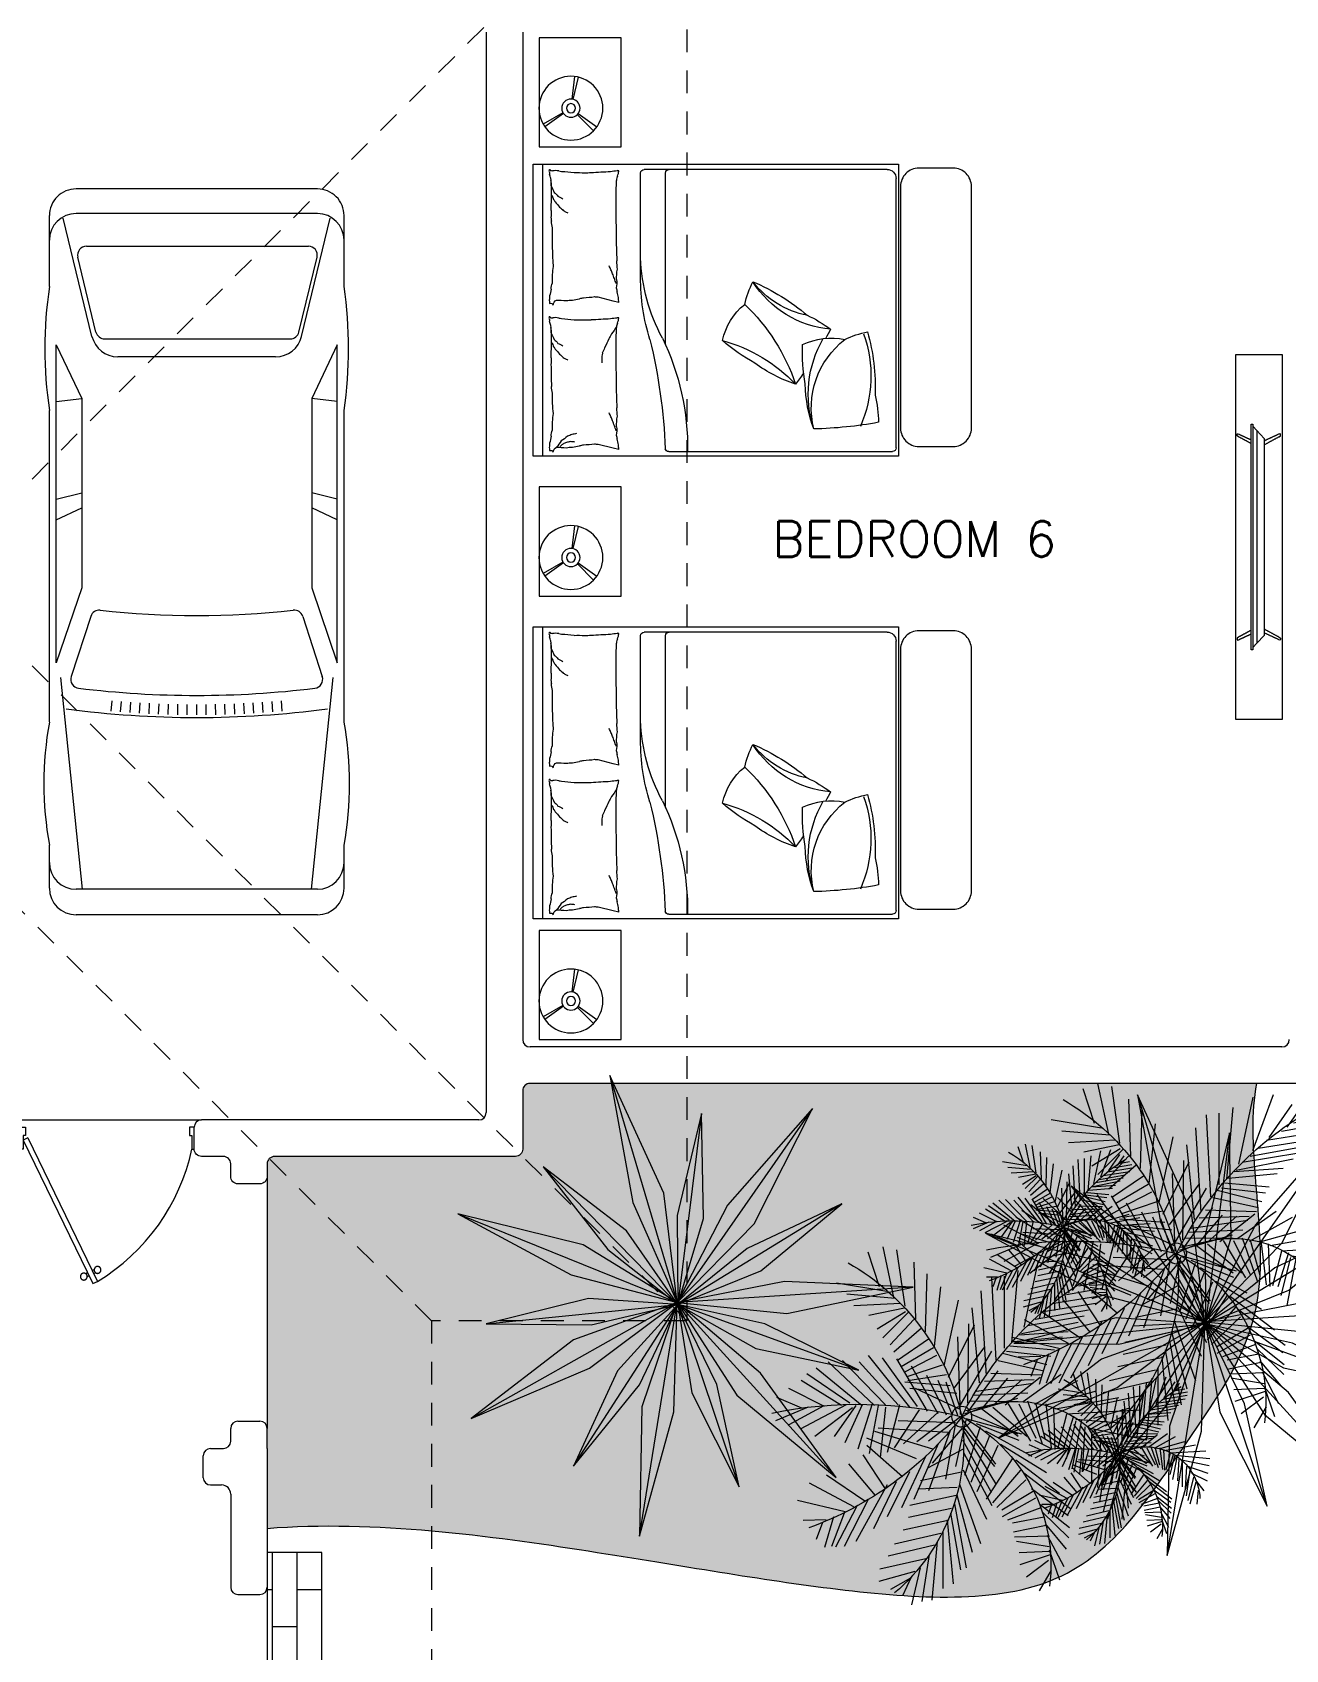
# Model space of a CAD drawing. Header units: metres. Extents: x 8 to 2416, y -346 to 476.
# Drawn here: x 33.26 to 40.13, y 43.85 to 52.71 of the extents above; entities that cross this region are included whole.
import ezdxf

# ---------------------------------------------------------------- set-up
doc = ezdxf.new("R2010")
doc.units = ezdxf.units.M
doc.linetypes.add('0', pattern=[0])
doc.linetypes.add('HIDDEN2', pattern=[0.1875, 0.125, -0.0625])
doc.layers.get('0').update_dxf_attribs({"color": 250, "linetype": '0', "lineweight": 20})
for name, color, linetype, lineweight in [('02_mobiliario', 250, 'Continuous', 5), ('A-DOOR', 35, 'Continuous', 5), ('A-WALL', 250, 'Continuous', 20), ('ARBOLES', 86, 'Continuous', 0), ('baños', 140, 'Continuous', 0), ('MOBILIARIOS', 252, 'Continuous', 0), ('piso', 253, 'Continuous', 0), ('textos', 7, 'Continuous', 0)]:
    doc.layers.add(name, color=color, linetype=linetype, lineweight=lineweight)
for name, color, linetype, lineweight, true_color in [('arboles oscuros', 7, 'Continuous', 0, 0x4d582c), ('grama', 7, 'Continuous', 0, 0x698c45), ('Techos 1', 7, 'HIDDEN2', 9, 0x42391a)]:
    doc.layers.add(name, color=color, linetype=linetype, lineweight=lineweight, true_color=true_color)
doc.layers.add('hatch piso', color=253, linetype='Continuous', lineweight=0, transparency=0.7)
doc.styles.get("Standard").update_dxf_attribs({"font": 'arial.ttf', "height": 0.1875})

# ---------------------------------------------------------------- blocks, each defined once
blk = doc.blocks.new('ARBUSTO 2')
at = {"layer": 'arboles oscuros', "color": 252, "true_color": 0x8da178}
for p in [(-0.0598, 1.3591), (1.0253, 0.8941), (-1.0998, 0.8006), (-1.3117, -0.3607), (-0.5358, -1.2504), (1.3383, -0.2441), (0.6435, -1.1985)]:
    blk.add_line(p, (0, 0), dxfattribs=at)
for points in [[(0, 0), (0.0771, 0.6284), (-0.0598, 1.3591), (-0.1086, 0.6198), (0, 0)], [(0, 0), (0.5393, 0.3316), (1.0253, 0.8941), (0.4168, 0.4714), (0, 0)], [(0, 0), (-0.4433, 0.452), (-1.0998, 0.8006), (-0.5523, 0.3015), (0, 0)], [(0, 0), (-0.6298, -0.0647), (-1.3117, -0.3607), (-0.58, -0.2438), (0, 0)], [(0, 0), (-0.3421, -0.5327), (-0.5358, -1.2504), (-0.171, -0.6055), (0, 0)], [(0, 0), (0.5955, -0.215), (1.3383, -0.2441), (0.6284, -0.032), (0, 0)], [(0, 0), (0.2032, -0.5996), (0.6435, -1.1985), (0.3668, -0.5112), (0, 0)]]:
    blk.add_lwpolyline(points, dxfattribs=at)
blk = doc.blocks.new('puerta 1.00')
at = {"layer": 'A-DOOR'}
for p, q in [((-0.15, -0.0125), (-0.9369, -0.3949)), ((-0.1376, -0.038), (-0.9245, -0.4204)), ((-0.1376, -0.038), (-0.15, -0.0125)), ((-0.9369, -0.3949), (-0.9245, -0.4204)), ((-0.8946, -0.3743), (-0.8996, -0.3641)), ((-0.8777, -0.3661), (-0.8826, -0.3559)), ((-0.8822, -0.3998), (-0.8772, -0.4101)), ((-0.8653, -0.3916), (-0.8603, -0.4018))]:
    blk.add_line(p, q, dxfattribs=at)
for points in [[(-0.08, 0), (-0.08, -0.025), (-0.125, -0.025), (-0.125, -0.0125), (-0.2, -0.0125), (-0.2, 0), (-0.08, 0)], [(-0.08, -0.95), (-0.08, -0.925), (-0.125, -0.925), (-0.125, -0.9375), (-0.2, -0.9375), (-0.2, -0.95), (-0.08, -0.95)]]:
    blk.add_lwpolyline(points, dxfattribs=at)
blk.add_arc((0.0366, 0.1602), 1.1229, 211.13358, 257.83427, dxfattribs=at)
for points in [[(-0.8982, -0.3642), (-0.9033, -0.3642), (-0.912, -0.3591), (-0.917, -0.3504), (-0.917, -0.3403), (-0.912, -0.3316), (-0.9033, -0.3265), (-0.8932, -0.3265), (-0.8844, -0.3316), (-0.8794, -0.3403), (-0.8794, -0.3504), (-0.8844, -0.3591), (-0.8932, -0.3642), (-0.8982, -0.3642)], [(-0.8617, -0.4394), (-0.8667, -0.4394), (-0.8754, -0.4344), (-0.8805, -0.4256), (-0.8805, -0.4156), (-0.8754, -0.4068), (-0.8667, -0.4018), (-0.8566, -0.4018), (-0.8479, -0.4068), (-0.8428, -0.4156), (-0.8428, -0.4257), (-0.8479, -0.4344), (-0.8566, -0.4394), (-0.8617, -0.4394)]]:
    blk.add_open_spline(points, degree=2, dxfattribs=at)
blk = doc.blocks.new('PL BASE 1N NASAS 09')
at = {"layer": 'A-WALL'}
for p, q in [((-114.6311, -35.4897), (-114.6311, -41.4097)), ((-114.4311, -35.4897), (-114.4311, -41.0097)), ((-112.399, -41.0497), (-114.3911, -41.0497)), ((-110.2711, -41.0497), (-112.399, -41.0497)), ((-107.7211, -41.2497), (-112.4011, -41.2497)), ((-114.6711, -41.4497), (-116.1911, -41.4497)), ((-116.0311, -43.2098), (-116.0311, -43.1398)), ((-115.9911, -43.0998), (-115.8711, -43.0998)), ((-115.8311, -43.2498), (-115.8311, -43.1398)), ((-116.1811, -43.4098), (-116.1811, -43.2898)), ((-116.1411, -43.2498), (-116.0711, -43.2498)), ((-115.8311, -43.2498), (-115.8311, -44.0098)), ((-116.1411, -43.4498), (-116.0811, -43.4498)), ((-116.0311, -43.4998), (-116.0311, -44.0098)), ((-115.9911, -44.0498), (-115.8711, -44.0498))]:
    blk.add_line(p, q, dxfattribs=at)
blk.add_lwpolyline([(-112.4011, -41.2497), (-114.3911, -41.2497, 0.414214), (-114.4311, -41.2897), (-114.4311, -41.6097, -0.414214), (-114.4711, -41.6497), (-115.7911, -41.6497, 0.414214), (-115.8311, -41.6897), (-115.8311, -41.7597, -0.414214), (-115.8711, -41.7997), (-115.9911, -41.7997, -0.414214), (-116.0311, -41.7597), (-116.0311, -41.6897, 0.414214), (-116.0711, -41.6497), (-116.1911, -41.6497, -0.414214), (-116.2311, -41.6097), (-116.2311, -41.4897)], format="xyb", dxfattribs=at)
for centre, radius, start, end in [((-114.3911, -41.0097), 0.04, 180, 270), ((-110.2711, -41.0097), 0.04, 270, 0), ((-116.1911, -41.4897), 0.04, 90, 180), ((-114.6711, -41.4097), 0.04, 270, 0), ((-115.9911, -43.1398), 0.04, 90, 180), ((-115.8711, -43.1398), 0.04, 0, 90), ((-116.0711, -43.2098), 0.04, 270, 0), ((-116.1411, -43.2898), 0.04, 90, 180), ((-116.1411, -43.4098), 0.04, 180, 270), ((-116.0811, -43.4998), 0.05, 0, 90), ((-115.9911, -44.0098), 0.04, 180, 270), ((-115.8711, -44.0098), 0.04, 270, 0)]:
    blk.add_arc(centre, radius, start, end, dxfattribs=at)
at = {"layer": 'piso'}
for p, q in [((-117.2211, -41.4497), (-116.1911, -41.4497)), ((-115.8311, -41.7297), (-115.8311, -43.1398)), ((-115.5311, -43.8192), (-115.8311, -43.8192)), ((-115.5311, -46.5205), (-115.5311, -43.8192)), ((-115.8311, -44.0098), (-115.8311, -46.3198))]:
    blk.add_line(p, q, dxfattribs=at)
at = {"layer": 'Techos 1'}
for p, q in [((-113.5311, -34.3497), (-117.6311, -38.4497)), ((-113.5311, -34.3497), (-113.5311, -42.5497)), ((-113.5311, -42.5497), (-117.6311, -38.4497)), ((-114.9311, -42.5497), (-118.0811, -39.3997)), ((-113.5311, -42.5497), (-114.9311, -42.5497)), ((-114.9311, -42.5497), (-114.9311, -47.9497))]:
    blk.add_line(p, q, dxfattribs=at)
at = {"layer": 'A-DOOR', "rotation": 90.00000000000001}
blk.add_blockref('puerta 1.00', (-117.1811, -41.4097), dxfattribs=at)
at = {"layer": 'textos', "insert": (-113.1972, -38.3638), "char_height": 0.195, "width": 3.404877, "attachment_point": 7}
blk.add_mtext('{\\Fromans|c0; BEDROOM 6}', dxfattribs=at)
blk = doc.blocks.new('carro1')
at = {"layer": 'MOBILIARIOS'}
for p, q in [((-0.3195, 1.577), (-0.7087, 1.577)), ((-0.3195, 1.577), (-0.7087, 1.577)), ((0, 1.5395), (0.2941, 1.4)), ((1.7417, 1.5395), (0, 1.5395)), ((1.7417, 1.5395), (0, 1.5395)), ((0, 1.5395), (0.2941, 1.4)), ((0.3093, 1.5395), (0.2941, 1.4)), ((0.3093, 1.5395), (0.2941, 1.4)), ((2.066, 1.577), (0.3591, 1.577)), ((2.066, 1.577), (0.3591, 1.577)), ((0.845, 1.5395), (0.8104, 1.4)), ((0.845, 1.5395), (0.8104, 1.4)), ((0.9588, 1.5395), (0.8933, 1.4)), ((0.9588, 1.5395), (0.8933, 1.4)), ((1.3304, 1.4), (1.7417, 1.5395)), ((1.3304, 1.4), (1.7417, 1.5395)), ((1.8223, 1.5157), (2.9825, 1.3968)), ((1.8223, 1.5157), (2.9825, 1.3968)), ((2.9764, 1.577), (2.7405, 1.577)), ((2.9764, 1.577), (2.7405, 1.577)), ((-0.855, 1.4307), (-0.855, 0.1088)), ((-0.855, 1.4307), (-0.855, 0.1088)), ((-0.72, 1.4307), (-0.72, 0.1088)), ((-0.72, 1.4307), (-0.72, 0.1088)), ((-0.047, 1.3442), (-0.6952, 1.5015)), ((-0.047, 1.3442), (-0.6952, 1.5015)), ((-0.0704, 1.3295), (-0.4803, 1.4289)), ((-0.0704, 1.3295), (-0.4803, 1.4289)), ((1.4872, 1.3505), (1.8172, 1.4575)), ((1.4872, 1.3505), (1.8172, 1.4575)), ((2.9825, 1.4307), (2.9825, 0.1088)), ((2.9825, 1.4307), (2.9825, 0.1088)), ((3.1227, 1.4307), (3.1227, 0.1088)), ((3.1227, 1.4307), (3.1227, 0.1088)), ((-0.5405, 0.1655), (-0.5405, 1.3816)), ((-0.5405, 0.1655), (-0.5405, 1.3816)), ((0.2941, 1.4), (1.3304, 1.4)), ((0.2941, 1.4), (1.3304, 1.4)), ((-0.0332, 0.2651), (-0.0332, 1.282)), ((-0.0332, 0.2651), (-0.0332, 1.282)), ((0.0647, 1.2021), (0.0647, 0.3374)), ((0.0647, 1.2021), (0.0647, 0.3374)), ((2.0065, 1.2385), (1.9496, 1.2336)), ((2.0065, 1.2385), (1.9496, 1.2336)), ((2.0108, 1.1866), (1.9538, 1.1821)), ((2.0108, 1.1866), (1.9538, 1.1821)), ((2.0147, 1.1345), (1.9575, 1.1306)), ((2.0147, 1.1345), (1.9575, 1.1306)), ((2.018, 1.0826), (1.9608, 1.0792)), ((2.018, 1.0826), (1.9608, 1.0792)), ((2.0206, 1.0305), (1.9636, 1.0277)), ((2.0206, 1.0305), (1.9636, 1.0277)), ((2.023, 0.9784), (1.9659, 0.9762)), ((2.023, 0.9784), (1.9659, 0.9762)), ((2.0248, 0.9262), (1.9677, 0.9245)), ((2.0248, 0.9262), (1.9677, 0.9245)), ((2.026, 0.8741), (1.9688, 0.8729)), ((2.026, 0.8741), (1.9688, 0.8729)), ((2.0267, 0.8218), (1.9696, 0.8214)), ((2.0267, 0.8218), (1.9696, 0.8214)), ((2.0267, 0.7176), (1.9696, 0.7181)), ((2.0267, 0.7176), (1.9696, 0.7181)), ((2.027, 0.7697), (1.9699, 0.7697)), ((2.027, 0.7697), (1.9699, 0.7697)), ((2.026, 0.6654), (1.9688, 0.6666)), ((2.026, 0.6654), (1.9688, 0.6666)), ((2.023, 0.5611), (1.9659, 0.5633)), ((2.023, 0.5611), (1.9659, 0.5633)), ((2.0248, 0.6133), (1.9677, 0.615)), ((2.0248, 0.6133), (1.9677, 0.615)), ((2.018, 0.4569), (1.9608, 0.4603)), ((2.018, 0.4569), (1.9608, 0.4603)), ((2.0206, 0.509), (1.9636, 0.5118)), ((2.0206, 0.509), (1.9636, 0.5118)), ((2.0108, 0.3529), (1.9538, 0.3573)), ((2.0108, 0.3529), (1.9538, 0.3573)), ((2.0147, 0.405), (1.9575, 0.4088)), ((2.0147, 0.405), (1.9575, 0.4088)), ((2.0065, 0.3009), (1.9496, 0.3058)), ((2.0065, 0.3009), (1.9496, 0.3058)), ((-0.047, 0.1953), (-0.6952, 0.038)), ((-0.047, 0.1953), (-0.6952, 0.038)), ((-0.0704, 0.2176), (-0.4803, 0.1182)), ((-0.0704, 0.2176), (-0.4803, 0.1182)), ((1.4872, 0.189), (1.8172, 0.082)), ((1.4872, 0.189), (1.8172, 0.082)), ((0, 0), (0.2941, 0.1395)), ((0, 0), (0.2941, 0.1395)), ((0.3093, 0), (0.2941, 0.1395)), ((0.2941, 0.1395), (1.3304, 0.1395)), ((0.3093, 0), (0.2941, 0.1395)), ((0.2941, 0.1395), (1.3304, 0.1395)), ((0.845, 0), (0.8104, 0.1395)), ((0.845, 0), (0.8104, 0.1395)), ((0.9588, 0), (0.8933, 0.1395)), ((0.9588, 0), (0.8933, 0.1395)), ((1.3304, 0.1395), (1.7417, 0)), ((1.3304, 0.1395), (1.7417, 0)), ((1.8223, 0.0238), (2.9825, 0.1427)), ((1.8223, 0.0238), (2.9825, 0.1427)), ((1.7417, 0), (0, 0)), ((1.7417, 0), (0, 0)), ((-0.3195, -0.0375), (-0.7087, -0.0375)), ((-0.3195, -0.0375), (-0.7087, -0.0375)), ((2.066, -0.0375), (0.3591, -0.0375)), ((2.066, -0.0375), (0.3591, -0.0375)), ((2.9764, -0.0375), (2.7405, -0.0375)), ((2.9764, -0.0375), (2.7405, -0.0375))]:
    blk.add_line(p, q, dxfattribs=at)
for centre, radius, start, end in [((0.0198, -0.727), 2.3288, 81.62164, 98.37836), ((0.0198, -0.727), 2.3288, 81.62164, 98.37836), ((2.4033, -0.2902), 1.8974, 79.76163, 100.23837), ((2.4033, -0.2902), 1.8974, 79.76163, 100.23837), ((-0.7089, 1.4309), 0.1461, 89.91745, 180.08243), ((-0.7089, 1.4309), 0.1461, 89.91745, 180.08243), ((-0.5737, 1.4306), 0.1463, 90.01715, 179.98288), ((-0.5737, 1.4306), 0.1463, 90.01715, 179.98288), ((2.8362, 1.4306), 0.1463, 0.0171, 89.98291), ((2.8362, 1.4306), 0.1463, 0.0171, 89.98291), ((2.9764, 1.4306), 0.1463, 0.0171, 89.98291), ((2.9764, 1.4306), 0.1463, 0.0171, 89.98291), ((-0.4918, 1.3815), 0.0488, 76.36609, 179.91083), ((-0.4918, 1.3815), 0.0488, 76.36609, 179.91083), ((1.8324, 1.4112), 0.0487, 6.83565, 108.16986), ((1.8324, 1.4112), 0.0487, 6.83565, 108.16986), ((-3.3503, 0.7697), 5.3917, 352.36711, 7.63289), ((-3.3503, 0.7697), 5.3917, 352.36711, 7.63289), ((-0.082, 1.2821), 0.0488, 359.91098, 76.26071), ((-0.082, 1.2821), 0.0488, 359.91098, 76.26071), ((-0.0817, 1.202), 0.1464, 0.04437, 76.31775), ((-0.0817, 1.202), 0.1464, 0.04437, 76.31775), ((1.5025, 1.3039), 0.049, 108.10553, 185.97443), ((1.5025, 1.3039), 0.049, 108.10553, 185.97443), ((-3.4107, 0.7697), 5.3309, 353.02615, 6.97385), ((-3.4107, 0.7697), 5.3309, 353.02615, 6.97385), ((-3.3795, 0.7697), 4.8621, 353.75282, 6.24718), ((-3.3795, 0.7697), 4.8621, 353.75282, 6.24718), ((-0.0817, 0.3375), 0.1464, 283.68224, 359.95563), ((-0.0817, 0.3375), 0.1464, 283.68224, 359.95563), ((-0.082, 0.265), 0.0488, 283.73933, 0.08914), ((-0.082, 0.265), 0.0488, 283.73933, 0.08914), ((1.5025, 0.2356), 0.049, 174.02557, 251.89446), ((1.5025, 0.2356), 0.049, 174.02557, 251.89446), ((-0.7089, 0.1086), 0.1461, 179.91757, 270.08254), ((-0.7089, 0.1086), 0.1461, 179.91757, 270.08254), ((-0.5737, 0.1088), 0.1463, 180.01713, 269.98285), ((-0.5737, 0.1088), 0.1463, 180.01713, 269.98285), ((-0.4918, 0.1656), 0.0488, 180.08906, 283.63393), ((-0.4918, 0.1656), 0.0488, 180.08906, 283.63393), ((1.8324, 0.1283), 0.0487, 251.83015, 353.16435), ((1.8324, 0.1283), 0.0487, 251.83015, 353.16435), ((2.8362, 0.1088), 0.1463, 270.0171, 359.9829), ((2.8362, 0.1088), 0.1463, 270.0171, 359.9829), ((2.9764, 0.1088), 0.1463, 270.0171, 359.9829), ((2.9764, 0.1088), 0.1463, 270.0171, 359.9829), ((0.0198, 2.2664), 2.3288, 261.62164, 278.37837), ((0.0198, 2.2664), 2.3288, 261.62164, 278.37837), ((2.4033, 1.8296), 1.8974, 259.76163, 280.23837), ((2.4033, 1.8296), 1.8974, 259.76163, 280.23837)]:
    blk.add_arc(centre, radius, start, end, dxfattribs=at)
blk = doc.blocks.new('A$C58f5b6b7')
at = {"layer": 'MOBILIARIOS'}
for points in [[(0, 0.2526), (2, 0.2526), (2, 0), (0, 0)], [(0.382, 0.1596), (0.382, 0.1691), (1.618, 0.1691), (1.618, 0.1596)]]:
    blk.add_lwpolyline(points, close=True, dxfattribs=at)
for points in [[(1.6059, 0.1595), (1.5823, 0.1372), (1, 0.1372), (0.4177, 0.1372), (0.3941, 0.1595)], [(1.5823, 0.1372), (1.54, 0.0973), (0.46, 0.0973), (0.4177, 0.1372)]]:
    blk.add_lwpolyline(points, dxfattribs=at)
for points, degree in [([(0.4512, 0.2382, -0.0047), (0.4469, 0.2461, -0.0047), (0.4415, 0.2461, -0.0047), (0.4325, 0.2461, -0.0047), (0.4368, 0.237, -0.0047)], 3), ([(0.4368, 0.237, -0.0047), (0.4526, 0.2031, -0.0047), (0.4683, 0.1691, -0.0047)], 2), ([(0.4885, 0.1691, -0.0047), (0.4698, 0.2037, -0.0047), (0.4512, 0.2382, -0.0047)], 2), ([(1.5115, 0.1691, -0.0047), (1.5302, 0.2037, -0.0047), (1.5488, 0.2382, -0.0047)], 2), ([(1.5632, 0.237, -0.0047), (1.5474, 0.2031, -0.0047), (1.5317, 0.1691, -0.0047)], 2), ([(1.5488, 0.2382, -0.0047), (1.5531, 0.2461, -0.0047), (1.5585, 0.2461, -0.0047), (1.5675, 0.2461, -0.0047), (1.5632, 0.237, -0.0047)], 3), ([(0.4368, 0.0172, -0.0047), (0.4554, 0.0572, -0.0047), (0.474, 0.0973, -0.0047)], 2), ([(0.4951, 0.0973, -0.0047), (0.4731, 0.0566, -0.0047), (0.4512, 0.016, -0.0047)], 2), ([(1.5049, 0.0973), (1.5269, 0.0566), (1.5488, 0.016)], 2), ([(1.5632, 0.0172), (1.5446, 0.0572), (1.526, 0.0973)], 2)]:
    blk.add_open_spline(points, degree=degree, dxfattribs=at)
for points in [[(0.4512, 0.016, -0.0047), (0.4469, 0.0081, -0.0047), (0.4415, 0.0081, -0.0047), (0.4325, 0.0081, -0.0047), (0.4368, 0.0172, -0.0047)], [(1.5488, 0.016), (1.5531, 0.0081), (1.5585, 0.0081), (1.5675, 0.0081), (1.5632, 0.0172)]]:
    blk.add_open_spline(points, degree=3, knots=[-0.08544201, -0.08544201, -0.08544201, -0.08544201, -0.04272101, 0, 0, 0, 0], dxfattribs=at)
blk = doc.blocks.new('A$Ca0281d7f')
at = {"layer": 'MOBILIARIOS'}
for p, q in [((0.4006, 1.6), (0.4006, 0)), ((2.4006, 1.6), (0.4006, 1.6)), ((2.3482, 0), (2.3482, 1.6)), ((2.4006, 0), (2.4006, 1.6)), ((0.4127, 0.0458), (0.4127, 1.5216)), ((0.4627, 1.5716), (1.7925, 1.5716)), ((1.676, 0.6111), (1.676, 1.5516)), ((1.8125, 0.9805), (1.8125, 1.5516)), ((1.9322, 0.8427), (1.9622, 0.8502)), ((1.9622, 0.8502), (2.0448, 0.8708)), ((0.4006, 0), (2.4006, 0)), ((1.6581, 0.0258), (0.4327, 0.0258)), ((1.9322, 0.0366), (1.9622, 0.0442)), ((1.9622, 0.0442), (2.0448, 0.0648))]:
    blk.add_line(p, q, dxfattribs=at)
blk.add_lwpolyline([(0.1, 1.5789), (0.2884, 1.5789, -0.414214), (0.3884, 1.4789), (0.3884, 0.1537, -0.414214), (0.2884, 0.0537), (0.1, 0.0537, -0.414214), (0, 0.1537), (0, 1.4789, -0.414214)], format="xyb", close=True, dxfattribs=at)
for centre, radius, start, end in [((0.4627, 1.5216), 0.05, 90, 180), ((1.656, 1.5516), 0.02, 0, 90), ((1.7925, 1.5516), 0.02, 0, 90), ((1.9309, 1.5641), 0.00132, 286.69777, 7.12039), ((1.8473, 1.5384), 0.0875, 7.12039, 16.22115), ((1.9356, 1.5833), 0.0193, 260.00164, 286.69777), ((1.8659, 1.514), 0.0767, 16.22115, 27.28412), ((1.9837, 1.5456), 0.0453, 192.86904, 207.28412), ((1.9215, 1.2442), 0.3212, 80.00164, 86.49514), ((2.0891, 1.5339), 0.1459, 183.57397, 192.86904), ((1.2506, -12.0557), 13.6356, 86.49514, 86.94504), ((2.0452, 0.1897), 1.3652, 86.94504, 88.36691), ((2.1579, 0.8754), 0.6787, 88.36691, 93.36875), ((2.2993, 0.649), 0.9131, 93.36875, 97.6809), ((2.2872, 1.3666), 0.1983, 97.6809, 102.10946), ((2.2259, 1.8067), 0.246, 278.13348, 282.10946), ((2.2895, 1.5966), 0.0328, 248.57902, 278.13348), ((2.3, 1.5497), 0.0156, 68.57902, 111.9904), ((1.4835, 1.5502), 0.8208, 354.74081, 358.09211), ((2.4011, 1.4844), 0.0992, 164.06476, 184.21588), ((2.2574, 1.5504), 0.0539, 329.34875, 354.74081), ((2.3098, 1.5651), 0.00428, 111.9904, 191.89306), ((2.309, 1.5713), 0.00232, 250.43603, 11.89306), ((2.3399, 1.5476), 0.0289, 149.34875, 184.30254), ((2.3145, 1.573), 0.00342, 201.7883, 250.43603), ((2.3384, 1.5717), 0.0251, 184.30254, 201.7883), ((3.1109, 1.5072), 1.164, 180.28654, 183.57397), ((7.6668, 1.3378), 5.7185, 179.02962, 180.28654), ((2.2967, 1.3302), 0.0992, 108.43965, 126.17665), ((2.3455, 1.3659), 0.0992, 126.17665, 143.91364), ((2.3823, 1.4187), 0.0992, 143.91364, 164.06476), ((2.508, 1.3226), 0.234, 152.76041, 159.13972), ((0.8066, 1.46), 1.4943, 358.09211, 0.57574), ((2.3068, 1.157), 0.2002, 113.00277, 118.31676), ((2.2596, 1.303), 0.0493, 118.31676, 129.03494), ((2.3987, 1.1905), 0.2252, 129.03494, 136.18849), ((2.5639, 1.1222), 0.3916, 136.18849, 141.61143), ((2.3495, 1.3582), 0.0768, 141.61143, 152.76041), ((1.4299, 1.3372), 0.8732, 0.57574, 4.80185), ((2.5925, 1.3331), 0.2897, 177.46141, 184.80185), ((15.9276, 0.997), 13.9828, 178.72047, 179.52429), ((-1.4773, 1.2511), 3.7735, 356.79189, 0.00082), ((1.7752, 1.3448), 0.5293, 349.81012, 353.9133), ((2.4538, 1.2819), 0.1524, 169.81012, 177.46141), ((0.8277, 1.1189), 0.9853, 331.43285, 358.12613), ((0.5395, 1.1379), 1.4048, 355.38242, 357.25094), ((3.1579, 1.0151), 1.2165, 175.38242, 177.39037), ((0.7419, 0.9666), 1.0706, 342.19663, 0.74184), ((1.7143, 0.9787), 0.2301, 357.25094, 11.55856), ((1.2694, 1.2461), 0.7387, 338.34226, 340.57202), ((1.2885, 1.2948), 0.7387, 336.51559, 338.34226), ((1.3073, 1.338), 0.7387, 334.68893, 336.51559), ((1.6135, 0.9502), 0.6827, 0, 7.54685), ((0.719, 1.2586), 0.5655, 275.33912, 327.68949), ((1.6535, -0.1157), 1.1652, 113.06416, 130.32086), ((0.809, 1.2521), 0.4879, 280.69865, 322.68638), ((0.7089, 0.7072), 0.548, 13.20343, 27.03623), ((1.7149, 0.9376), 0.2297, 342.61359, 350.5159), ((2.0604, 0.8863), 0.1197, 162.61359, 173.56595), ((2.0891, 0.9513), 0.1459, 173.56595, 191.55856), ((1.2503, 1.1919), 0.7387, 340.57202, 342.80178), ((2.063, 0.8845), 0.2422, 7.54685, 15.74398), ((2.6046, 0.961), 0.3048, 188.43719, 195.74398), ((1.9875, 0.0508), 1.0798, 133.63057, 161.4288), ((1.0148, 0.5567), 0.3575, 12.47819, 50.46254), ((1.664, 0.8882), 0.2708, 350.5159, 355.91706), ((1.9313, 0.8427), 0.000917, 355.91706, 104.04494), ((2.048, 0.9385), 0.0677, 267.33512, 284.04519), ((2.1561, 1.5251), 0.6588, 261.99495, 267.33512), ((2.1925, 1.177), 0.3171, 257.80162, 261.99495), ((2, -0.0065), 0.882, 77.80162, 80.31563), ((2.1863, 0.6517), 0.204, 80.31563, 90), ((2.2741, 0.3638), 0.4918, 90, 96.23236), ((2.2585, 0.8252), 0.0342, 4.40021, 63.41948), ((2.3054, 0.8253), 0.0131, 63.41948, 168.72762), ((2.4724, 0.8783), 0.1611, 180, 188.43719), ((2.4017, 0.837), 0.0904, 168.72762, 180), ((1.2128, 0.1088), 0.734, 115.25901, 126.93514), ((1.9309, 0.7581), 0.00132, 286.69777, 7.12039), ((1.8473, 0.7324), 0.0875, 7.12039, 16.22115), ((1.9356, 0.7773), 0.0193, 260.00164, 286.69777), ((1.8659, 0.708), 0.0767, 16.22115, 27.28412), ((1.9837, 0.7395), 0.0453, 192.86904, 207.28412), ((1.9215, 0.4382), 0.3212, 80.00164, 86.49514), ((2.0891, 0.7279), 0.1459, 183.57397, 192.86904), ((2.5624, 1.097), 0.7286, 212.13498, 215.82629), ((1.2506, -12.8617), 13.6356, 86.49514, 86.94504), ((2.0452, -0.6163), 1.3652, 86.94504, 88.36691), ((2.1579, 0.0694), 0.6787, 88.36691, 93.36875), ((2.2993, -0.157), 0.9131, 93.36875, 97.6809), ((2.2872, 0.5605), 0.1983, 97.6809, 102.10946), ((2.2259, 1.0007), 0.246, 278.13348, 282.10946), ((2.2895, 0.7906), 0.0328, 248.57902, 278.13348), ((2.3, 0.7437), 0.0156, 68.57902, 111.9904), ((1.4835, 0.7442), 0.8208, 354.74081, 358.09211), ((2.2574, 0.7444), 0.0539, 329.34875, 354.74081), ((2.3098, 0.7591), 0.00428, 111.9904, 191.89306), ((2.309, 0.7653), 0.00232, 250.43603, 11.89306), ((2.3399, 0.7416), 0.0289, 149.34875, 184.30254), ((2.3145, 0.767), 0.00342, 201.7883, 250.43603), ((2.3384, 0.7657), 0.0251, 184.30254, 201.7883), ((1.6923, 0.3726), 1.1652, 164.62778, 181.88448), ((1.2394, 0.439), 0.6885, 160.29361, 203.6414), ((0.4605, 0.1443), 0.548, 64.76704, 78.59984), ((0.7686, 0.2903), 0.3575, 64.0418, 102.02615), ((0.4001, 0.2637), 0.4774, 346.18494, 52.00166), ((2.7135, 1.7247), 2.1977, 207.92482, 209.3793), ((0.2857, 0.3397), 0.6085, 341.81005, 30.13512), ((1.5939, -0.2048), 0.8697, 105.33601, 136.41927), ((0.715, 1.3789), 0.9879, 298.49711, 311.05657), ((2.9452, 0.0436), 1.3903, 154.24266, 180.7342), ((4.7703, -0.0876), 3.0955, 166.42012, 177.62385), ((3.1109, 0.7012), 1.164, 180.28654, 183.57397), ((7.6668, 0.5318), 5.7185, 179.02962, 180.28654), ((2.2514, 0.81), 0.3126, 206.49848, 212.13498), ((3.2918, 1.2337), 1.4323, 204.32653, 206.49848), ((2.3455, 0.5598), 0.0992, 126.17665, 143.91364), ((2.3823, 0.6127), 0.0992, 143.91364, 164.06476), ((2.508, 0.5165), 0.234, 152.76041, 159.13972), ((0.8066, 0.654), 1.4943, 358.09211, 0.57574), ((2.4011, 0.6784), 0.0992, 164.06476, 184.21588), ((-0.0618, 0.5666), 0.9879, 350.06073, 2.62018), ((2.484, 0.7735), 0.5066, 200.67428, 204.32653), ((2.0801, 0.5689), 0.058, 184.08277, 200.67428), ((2.2974, 0.5316), 0.2721, 176.4448, 184.08277), ((2.3068, 0.351), 0.2002, 113.00277, 118.31676), ((2.2596, 0.497), 0.0493, 118.31676, 129.03494), ((2.3987, 0.3845), 0.2252, 129.03494, 136.18849), ((2.2967, 0.5242), 0.0992, 108.43965, 126.17665), ((2.5639, 0.3162), 0.3916, 136.18849, 141.61143), ((2.3495, 0.5522), 0.0768, 141.61143, 152.76041), ((1.4299, 0.5311), 0.8732, 0.57574, 4.80185), ((2.5925, 0.5271), 0.2897, 177.46141, 184.80185), ((2.7135, 1.7247), 2.1977, 215.29657, 217.24182), ((0.716, 1.1421), 0.7874, 288.35266, 306.68512), ((15.9276, 0.191), 13.9828, 178.72047, 179.52429), ((7.6231, 0.343), 5.3217, 178.27859, 179.57305), ((0.1243, 0.4201), 0.7874, 339.91627, 358.24873), ((1.7752, 0.4387), 0.5293, 349.81012, 353.9133), ((1.2424, 0.1669), 0.734, 166.82263, 178.49876), ((3.1579, 0.2091), 1.2165, 175.38242, 177.39037), ((1.2472, 0.3451), 1.049, 353.9133, 0), ((0.9096, 2.3469), 2.1977, 259.48843, 268.80544), ((0.5395, 0.3319), 1.4048, 355.38242, 357.25094), ((1.7143, 0.1727), 0.2301, 357.25094, 11.55856), ((1.2694, 0.4401), 0.7387, 338.34226, 340.57202), ((1.2885, 0.4887), 0.7387, 336.51559, 338.34226), ((1.3073, 0.5319), 0.7387, 334.68893, 336.51559), ((1.6135, 0.1442), 0.6827, 0, 7.54685), ((1.7149, 0.1316), 0.2297, 342.61359, 350.5159), ((2.0604, 0.0803), 0.1197, 162.61359, 173.56595), ((2.0891, 0.1453), 0.1459, 173.56595, 191.55856), ((1.2503, 0.3859), 0.7387, 340.57202, 342.80178), ((2.2028, 0.2591), 0.1399, 253.48502, 264.36887), ((2.2535, 0.2441), 0.1399, 242.60117, 253.48502), ((2.3128, 0.2087), 0.1399, 224.90238, 242.60117), ((2.063, 0.0785), 0.2422, 7.54685, 15.74398), ((2.6046, 0.155), 0.3048, 188.43719, 195.74398), ((0.4327, 0.0458), 0.02, 180, 270), ((1.6581, 0.0458), 0.02, 270, 345.37378), ((1.664, 0.0822), 0.2708, 350.5159, 355.91706), ((1.9313, 0.0367), 0.000917, 355.91706, 104.04494), ((2.048, 0.1325), 0.0677, 267.33512, 284.04519), ((2.1561, 0.7191), 0.6588, 261.99495, 267.33512), ((2.1925, 0.371), 0.3171, 257.80162, 261.99495), ((2, -0.8125), 0.882, 77.80162, 80.31563), ((2.1724, 0.1695), 0.0915, 270, 284.68511), ((2.1863, -0.1543), 0.204, 80.31563, 90), ((2.2137, 0.1341), 0.0562, 251.2201, 270), ((2.2901, 0.2688), 0.2056, 248.18508, 251.2201), ((2.2741, -0.4422), 0.4918, 90, 96.23236), ((2.2886, 0.2107), 0.1511, 244.64488, 248.18508), ((2.2673, 0.1099), 0.0526, 228.55709, 244.64488), ((2.3172, 0.1155), 0.0899, 216.26407, 228.55709), ((2.3729, 0.1484), 0.1399, 207.20359, 224.90238), ((2.2585, 0.0192), 0.0342, 4.40021, 63.41948), ((2.3054, 0.0193), 0.0131, 63.41948, 168.72762), ((2.4724, 0.0723), 0.1611, 180, 188.43719), ((2.4017, 0.031), 0.0904, 168.72762, 180)]:
    blk.add_arc(centre, radius, start, end, dxfattribs=at)
blk = doc.blocks.new('A$C8346a57b')
at = {"layer": 'MOBILIARIOS'}
for p, q in [((0.2641, 0.2604), (0.2338, 0.3817)), ((0.2701, 0.2615), (0.2545, 0.3855)), ((0.2356, 0.1828), (0.1339, 0.1102)), ((0.3169, 0.1828), (0.4187, 0.1102)), ((0.3197, 0.1871), (0.4282, 0.1251)), ((0.2409, 0.1765), (0.1525, 0.0881))]:
    blk.add_line(p, q, dxfattribs=at)
blk.add_lwpolyline([(0, 0.5983), (0.45, 0.5983), (0.45, 0), (0, 0)], close=True, dxfattribs=at)
for radius in [0.175, 0.05, 0.025]:
    blk.add_circle((0.2763, 0.2119), radius, dxfattribs=at)
blk = doc.blocks.new('PL MUEBLES 1N NASAS 09')
at = {"layer": 'hatch piso'}
h = blk.add_hatch(dxfattribs=at)
h.set_pattern_fill('AR-BRSTD', color=256, scale=0.002, angle=-90)
h.set_pattern_definition([(270, (-8.74588, 232.01007), (0.1354836, -2e-17), []), (0, (-8.74588, 232.01007), (0.1354836, 0.2032), [0.1354836, -0.1354836])])
edge = h.paths.add_edge_path()
edge.add_line((62.3305, 47.1481), (63.2305, 47.1481))
edge.add_line((63.2305, 47.1481), (63.2305, 48.4481))
edge.add_line((63.2305, 48.4481), (56.5331, 48.4481))
edge.add_line((56.5331, 48.4481), (56.5331, 48.2731))
edge.add_line((56.5331, 48.2731), (56.3831, 48.2731))
edge.add_line((56.3831, 48.2731), (56.3831, 48.4536))
edge.add_line((56.3831, 48.4536), (54.5879, 48.4536))
edge.add_line((54.5879, 48.4536), (54.5879, 46.9481))
edge.add_line((54.5879, 46.9481), (55.8257, 46.9481))
edge.add_arc((55.8755, 46.9973), 0.07, 180, 224.67274, ccw=False)
edge.add_line((55.8055, 46.9973), (55.8055, 47.1073))
edge.add_arc((55.8755, 47.1073), 0.07, 90, 180, ccw=False)
edge.add_line((55.8755, 47.1773), (55.9855, 47.1773))
edge.add_arc((55.9855, 47.1073), 0.07, 0, 90, ccw=False)
edge.add_line((56.0555, 47.1073), (56.0555, 46.9973))
edge.add_arc((55.9855, 46.9973), 0.07, -44.67274, 0, ccw=False)
edge.add_line((56.0353, 46.9481), (59.0257, 46.9481))
edge.add_arc((59.0755, 46.9973), 0.07, 180, 224.67276, ccw=False)
edge.add_line((59.0055, 46.9973), (59.0055, 47.1073))
edge.add_arc((59.0755, 47.1073), 0.07, 90, 180, ccw=False)
edge.add_line((59.0755, 47.1773), (59.1855, 47.1773))
edge.add_arc((59.1855, 47.1073), 0.07, 0, 90, ccw=False)
edge.add_line((59.2555, 47.1073), (59.2555, 46.9973))
edge.add_arc((59.1855, 46.9973), 0.07, -90, 0, ccw=False)
edge.add_line((59.1855, 46.9273), (59.0755, 46.9273))
edge.add_arc((59.0755, 46.9973), 0.07, 229.9948, 270, ccw=False)
edge.add_line((59.0305, 46.9437), (59.0305, 44.972))
edge.add_arc((59.0755, 44.9184), 0.07, 90, 130.0052, ccw=False)
edge.add_line((59.0755, 44.9884), (59.1855, 44.9884))
edge.add_arc((59.1855, 44.9184), 0.07, 0, 90, ccw=False)
edge.add_line((59.2555, 44.9184), (59.2555, 44.8084))
edge.add_arc((59.1855, 44.8084), 0.07, -90, 0, ccw=False)
edge.add_line((59.1855, 44.7384), (59.0755, 44.7384))
edge.add_arc((59.0755, 44.8084), 0.07, 229.9948, 270, ccw=False)
edge.add_line((59.0305, 44.7548), (59.0305, 41.172))
edge.add_arc((59.0755, 41.1184), 0.07, 90, 130.0052, ccw=False)
edge.add_line((59.0755, 41.1884), (59.1855, 41.1884))
edge.add_arc((59.1855, 41.1184), 0.07, 0, 90, ccw=False)
edge.add_line((59.2555, 41.1184), (59.2555, 41.0084))
edge.add_arc((59.1855, 41.0084), 0.07, -90, 0, ccw=False)
edge.add_line((59.1855, 40.9384), (59.0755, 40.9384))
edge.add_arc((59.0755, 41.0084), 0.07, 180, 270, ccw=False)
edge.add_line((59.0055, 41.0084), (59.0055, 41.1184))
edge.add_arc((59.0755, 41.1184), 0.07, 149.84805, 180, ccw=False)
edge.add_line((59.0149, 41.1535), (56.0391, 41.1535))
edge.add_arc((55.9855, 41.1085), 0.07, 0, 40.0052, ccw=False)
edge.add_line((56.0555, 41.1085), (56.0555, 40.9985))
edge.add_arc((55.9855, 40.9985), 0.07, -90, 0, ccw=False)
edge.add_line((55.9855, 40.9285), (55.8755, 40.9285))
edge.add_arc((55.8755, 40.9985), 0.07, 180, 270, ccw=False)
edge.add_line((55.8055, 40.9985), (55.8055, 41.1085))
edge.add_arc((55.8755, 41.1085), 0.07, 139.9948, 180, ccw=False)
edge.add_line((55.8219, 41.1535), (50.4363, 41.1535))
edge.add_arc((50.3827, 41.1085), 0.07, 0, 40.0052, ccw=False)
edge.add_line((50.4527, 41.1085), (50.4527, 40.9985))
edge.add_arc((50.3827, 40.9985), 0.07, -90, 0, ccw=False)
edge.add_line((50.3827, 40.9285), (50.2727, 40.9285))
edge.add_arc((50.2727, 40.9985), 0.07, 180, 270, ccw=False)
edge.add_line((50.2027, 40.9985), (50.2027, 41.1085))
edge.add_arc((50.2727, 41.1085), 0.07, 139.9948, 180, ccw=False)
edge.add_line((50.2191, 41.1535), (46.4305, 41.1535))
edge.add_line((46.4305, 41.1535), (46.4305, 40.9535))
edge.add_line((46.4305, 40.9535), (44.3305, 40.9535))
edge.add_line((44.3305, 40.9535), (44.3305, 39.3536))
edge.add_line((44.3305, 39.3536), (47.8305, 39.3536))
edge.add_line((47.8305, 39.3536), (47.8305, 38.9536))
edge.add_line((47.8305, 38.9536), (62.3305, 38.9536))
edge.add_line((62.3305, 38.9536), (62.3305, 47.1481))
at = {"layer": '02_mobiliario', "rotation": 270}
blk.add_blockref('carro1', (45.2747, 51), dxfattribs=at)
at = {"layer": 'baños'}
blk.add_blockref('PL BASE 1N NASAS 09', (162.2615, 88.2033), dxfattribs=at)
at = {"layer": 'MOBILIARIOS', "xscale": -1}
for name, p in [('A$C8346a57b', (48.3707, 52.0851)), ('A$Ca0281d7f', (50.289, 50.39)), ('A$C8346a57b', (48.3707, 49.6233)), ('A$Ca0281d7f', (50.289, 47.855)), ('A$C8346a57b', (48.3707, 47.1936))]:
    blk.add_blockref(name, p, dxfattribs=at)
at = {"layer": 'MOBILIARIOS', "rotation": 90.00000000000001}
blk.add_blockref('A$C58f5b6b7', (51.9905, 48.9481, 0.0047), dxfattribs=at)
blk = doc.blocks.new('arbol4')
at = {"layer": 'ARBOLES', "color": 252, "true_color": 0x8da178}
for p, q in [((1294.0817, 72.3133), (1294.059, 72.3631)), ((1294.1057, 72.2892), (1294.0831, 72.3873)), ((1294.1298, 72.253), (1294.11, 72.3782)), ((1294.151, 72.2182), (1294.1369, 72.3752)), ((1294.0916, 72.2982), (1293.9954, 72.3254)), ((1294.0803, 72.3164), (1294.0265, 72.3465)), ((1294.1666, 72.1926), (1294.1666, 72.3435)), ((1294.1779, 72.1609), (1294.1935, 72.3314)), ((1294.4554, 72.2949), (1294.4229, 72.3504)), ((1294.4499, 72.2407), (1294.4774, 72.3207)), ((1294.1213, 72.265), (1293.9982, 72.2922)), ((1294.1864, 72.1428), (1294.2133, 72.2937)), ((1294.1977, 72.1186), (1294.2288, 72.2892)), ((1294.4526, 72.254), (1294.3716, 72.2805)), ((1294.4481, 72.269), (1294.389, 72.3136)), ((1294.4446, 72.2018), (1294.4886, 72.2856)), ((1293.8751, 72.1533), (1293.851, 72.2348)), ((1293.9034, 72.1428), (1293.8694, 72.2318)), ((1293.9373, 72.1246), (1293.8807, 72.2333)), ((1293.9671, 72.1065), (1293.9034, 72.2318)), ((1294.1439, 72.2288), (1294.0208, 72.2575)), ((1294.2034, 72.0945), (1294.2444, 72.2469)), ((1294.4498, 72.233), (1294.3626, 72.2187)), ((1294.4511, 72.2457), (1294.3698, 72.2491)), ((1294.4389, 72.1719), (1294.4946, 72.2391)), ((1293.8454, 72.1684), (1293.8284, 72.2137)), ((1294.018, 72.0673), (1293.9345, 72.2182)), ((1294.1609, 72.1971), (1294.0378, 72.2258)), ((1294.2104, 72.0658), (1294.267, 72.2243)), ((1294.442, 72.1763), (1294.3548, 72.1941)), ((1294.4502, 72.2041), (1294.3575, 72.2074)), ((1294.4309, 72.1396), (1294.5022, 72.2085)), ((1293.8553, 72.1609), (1293.7944, 72.1624)), ((1294.0421, 72.0597), (1293.9812, 72.185)), ((1294.0774, 72.0326), (1294.018, 72.1533)), ((1294.1765, 72.1639), (1294.0604, 72.188)), ((1294.1892, 72.1307), (1294.0746, 72.1548)), ((1294.2203, 72.028), (1294.2826, 72.1594)), ((1294.4132, 72.1033), (1294.3245, 72.1526)), ((1294.4271, 72.1289), (1294.3388, 72.1615)), ((1294.4364, 72.1541), (1294.3517, 72.1699)), ((1294.4025, 72.0775), (1294.5002, 72.1496)), ((1294.4248, 72.1187), (1294.5035, 72.1815)), ((1294.6378, 72.0386), (1294.6052, 72.1594)), ((1294.6505, 72.0824), (1294.6435, 72.1594)), ((1293.9062, 72.1397), (1293.7788, 72.1096)), ((1293.9288, 72.1262), (1293.8114, 72.0628)), ((1293.9586, 72.1111), (1293.8567, 72.0416)), ((1294.1213, 71.9903), (1294.0562, 72.1292)), ((1294.202, 72.096), (1294.0788, 72.1231)), ((1294.1538, 71.9586), (1294.0887, 72.1065)), ((1294.2218, 71.9812), (1294.2968, 72.1231)), ((1294.3527, 71.996), (1294.2816, 72.106)), ((1294.3735, 72.0289), (1294.2987, 72.116)), ((1294.3875, 72.0545), (1294.3099, 72.1283)), ((1294.4098, 72.0836), (1294.3234, 72.1353)), ((1294.3822, 72.0356), (1294.5063, 72.1307)), ((1294.6052, 71.9737), (1294.584, 72.1141)), ((1294.6251, 72.0114), (1294.5939, 72.1397)), ((1293.9869, 72.096), (1293.9161, 72.0114)), ((1294.0137, 72.0779), (1293.9543, 71.9873)), ((1294.2048, 72.0748), (1294.1001, 72.0794)), ((1294.185, 71.9254), (1294.1284, 72.0839)), ((1294.2189, 71.948), (1294.2953, 72.0869)), ((1294.2189, 71.9194), (1294.3067, 72.0643)), ((1294.2905, 71.9368), (1294.2409, 72.0618)), ((1294.3125, 71.9627), (1294.2568, 72.0867)), ((1294.3606, 72.0007), (1294.4774, 72.0898)), ((1294.5628, 71.9269), (1294.5628, 72.0643)), ((1294.5869, 71.9526), (1294.5784, 72.0748)), ((1294.6364, 72.028), (1294.6817, 72.0869)), ((1294.059, 72.0462), (1293.9642, 71.9631)), ((1294.2161, 72.0341), (1294.1071, 72.0567)), ((1294.2203, 71.9722), (1294.127, 72.022)), ((1294.1991, 71.9073), (1294.1737, 72.0522)), ((1294.2274, 71.8957), (1294.1998, 72.019)), ((1294.2175, 71.9103), (1294.3038, 72.019)), ((1294.266, 71.913), (1294.2243, 72.0428)), ((1294.3202, 71.9597), (1294.443, 72.0345)), ((1294.5359, 71.8952), (1294.5104, 72.025)), ((1294.5444, 71.9133), (1294.5373, 72.0326)), ((1294.6137, 71.9903), (1294.7001, 72.0326)), ((1294.0958, 71.9979), (1293.9642, 71.9435)), ((1293.9939, 71.856), (1293.9699, 71.9843)), ((1294.0137, 71.8605), (1293.9996, 71.9948)), ((1294.0505, 71.8545), (1294.018, 71.9812)), ((1294.2175, 71.9163), (1294.1383, 72.0099)), ((1294.2161, 71.8907), (1294.3067, 72.0129)), ((1294.2797, 71.9233), (1294.4037, 71.9909)), ((1294.4609, 71.8605), (1294.4652, 71.9737)), ((1294.5147, 71.8846), (1294.4864, 71.9752)), ((1294.5203, 71.8967), (1294.4949, 71.9979)), ((1294.5869, 71.9496), (1294.7029, 71.9903)), ((1293.926, 71.862), (1293.8255, 71.939)), ((1293.9345, 71.856), (1293.8765, 71.939)), ((1293.9515, 71.8545), (1293.9048, 71.9556)), ((1293.9784, 71.8514), (1293.9402, 71.9722)), ((1294.1397, 71.9722), (1293.9854, 71.9254)), ((1294.1029, 71.868), (1294.0364, 71.9692)), ((1294.1538, 71.8741), (1294.0619, 71.9586)), ((1294.1878, 71.8846), (1294.0972, 71.9526)), ((1294.2133, 71.8862), (1294.1284, 71.9511)), ((1294.2276, 71.8912), (1294.3757, 71.932)), ((1294.2402, 71.8786), (1294.3661, 71.9314)), ((1294.255, 71.904), (1294.3687, 71.949)), ((1294.2699, 71.865), (1294.3675, 71.9375)), ((1294.2996, 71.8605), (1294.3902, 71.9375)), ((1294.3406, 71.8514), (1294.4001, 71.9511)), ((1294.3689, 71.8514), (1294.4142, 71.9435)), ((1294.3916, 71.8439), (1294.4312, 71.9586)), ((1294.4142, 71.8529), (1294.4383, 71.9435)), ((1294.4411, 71.8514), (1294.4553, 71.9692)), ((1294.4963, 71.8801), (1294.4722, 71.9722)), ((1294.5586, 71.9163), (1294.71, 71.948)), ((1293.8071, 71.8605), (1293.7208, 71.8967)), ((1293.8496, 71.8575), (1293.7562, 71.9073)), ((1293.909, 71.8545), (1293.7859, 71.9194)), ((1294.1793, 71.9284), (1293.9939, 71.9163)), ((1294.2005, 71.9028), (1294.0477, 71.8967)), ((1294.5203, 71.8922), (1294.7142, 71.9088)), ((1293.7902, 71.8635), (1293.7237, 71.8348)), ((1293.851, 71.859), (1293.7562, 71.8107)), ((1293.8963, 71.856), (1293.7888, 71.7895)), ((1293.9189, 71.8499), (1293.8043, 71.7714)), ((1293.9515, 71.8575), (1293.8284, 71.7563)), ((1293.984, 71.856), (1293.8609, 71.7397)), ((1294.0137, 71.8545), (1293.8991, 71.7367)), ((1294.0477, 71.8545), (1293.943, 71.7397)), ((1294.0788, 71.8605), (1293.9685, 71.7231)), ((1294.0987, 71.859), (1294.0053, 71.7292)), ((1294.1255, 71.8711), (1294.0435, 71.7322)), ((1294.1538, 71.8786), (1294.0831, 71.7518)), ((1294.2107, 71.8656), (1294.0938, 71.8105)), ((1294.1765, 71.8816), (1294.1241, 71.776)), ((1294.192, 71.8816), (1294.1538, 71.7895)), ((1294.2062, 71.8831), (1294.1751, 71.7941)), ((1294.2133, 71.8801), (1294.2062, 71.6733)), ((1294.2101, 71.8611), (1294.2966, 71.7117)), ((1294.2246, 71.8771), (1294.3661, 71.8363)), ((1294.2274, 71.8695), (1294.3477, 71.8424)), ((1294.2331, 71.8741), (1294.3137, 71.7639)), ((1294.2331, 71.8499), (1294.2359, 71.6386)), ((1294.2387, 71.8439), (1294.3675, 71.8454)), ((1294.2727, 71.862), (1294.3392, 71.7835)), ((1294.2996, 71.856), (1294.3774, 71.7865)), ((1294.3321, 71.8545), (1294.4255, 71.7805)), ((1294.3803, 71.8454), (1294.4821, 71.7729)), ((1294.4114, 71.8529), (1294.526, 71.7895)), ((1294.4425, 71.8545), (1294.5755, 71.8167)), ((1294.4666, 71.865), (1294.635, 71.8348)), ((1294.4963, 71.8786), (1294.6916, 71.868)), ((1294.1856, 71.8034), (1294.0647, 71.7944)), ((1294.2039, 71.8239), (1294.0782, 71.811)), ((1294.1978, 71.8094), (1294.2781, 71.7003)), ((1294.2458, 71.8288), (1294.393, 71.8228)), ((1294.2557, 71.8182), (1294.4071, 71.7971)), ((1294.1497, 71.7227), (1294.064, 71.7671)), ((1294.1644, 71.7483), (1294.07, 71.78)), ((1294.1762, 71.7741), (1294.0727, 71.7903)), ((1294.1814, 71.7811), (1294.2506, 71.6414)), ((1294.2642, 71.7956), (1294.2444, 71.5963)), ((1294.2826, 71.776), (1294.2685, 71.551)), ((1294.277, 71.7911), (1294.41, 71.7865)), ((1294.2939, 71.7699), (1294.4298, 71.7745)), ((1294.3137, 71.7367), (1294.4354, 71.7639)), ((1294.1091, 71.6503), (1294.0359, 71.7144)), ((1294.1285, 71.6798), (1294.0458, 71.7359)), ((1294.1414, 71.7025), (1294.0551, 71.753)), ((1294.1703, 71.7505), (1294.208, 71.5753)), ((1294.3081, 71.7352), (1294.2968, 71.5163)), ((1294.3251, 71.7171), (1294.4439, 71.7473)), ((1294.3364, 71.7111), (1294.4538, 71.7246)), ((1294.0751, 71.6074), (1294.0068, 71.6755)), ((1294.089, 71.627), (1294.0263, 71.6943)), ((1294.1438, 71.6991), (1294.1607, 71.5403)), ((1294.3307, 71.7035), (1294.3307, 71.5118)), ((1294.3449, 71.6975), (1294.4637, 71.708)), ((1294.3505, 71.6884), (1294.3675, 71.4967)), ((1294.3548, 71.6854), (1294.485, 71.6733)), ((1294.0665, 71.607), (1293.9911, 71.6531)), ((1294.1203, 71.6595), (1294.1249, 71.5053)), ((1294.5005, 71.6597), (1294.3703, 71.6688)), ((1294.376, 71.6643), (1294.5274, 71.6341)), ((1294.3831, 71.6477), (1294.4213, 71.4695)), ((1294.3916, 71.6431), (1294.543, 71.6175)), ((1294.0536, 71.5843), (1293.929, 71.591)), ((1294.0638, 71.5967), (1293.9693, 71.6163)), ((1294.066, 71.5919), (1294.044, 71.441)), ((1294.0946, 71.6263), (1294.0896, 71.4747)), ((1294.4128, 71.6265), (1294.5543, 71.6009)), ((1294.4199, 71.6114), (1294.4751, 71.462)), ((1294.434, 71.6054), (1294.5798, 71.5827)), ((1294.0168, 71.5525), (1293.8827, 71.53)), ((1294.0391, 71.5709), (1293.9107, 71.5599)), ((1294.0359, 71.5683), (1294.0074, 71.4335)), ((1294.4567, 71.5843), (1294.5897, 71.5631)), ((1294.4637, 71.5767), (1294.5246, 71.4892)), ((1294.4963, 71.5601), (1294.5911, 71.5435)), ((1294.5119, 71.5495), (1294.5486, 71.4967)), ((1293.998, 71.5396), (1293.9678, 71.4476)), ((1294.5288, 71.5375), (1294.5769, 71.5284))]:
    blk.add_line(p, q, dxfattribs=at)
blk.add_circle((1294.2168, 71.886), 0.0272, dxfattribs=at)
for centre, radius, start, end in [((1293.7028, 71.9589), 0.5191, 351.935, 49.7903), ((1294.0057, 72.282), 0.4487, 298.0575, 7.0723), ((1293.5024, 71.3319), 0.9041, 37.8019, 70.1579), ((1294.3655, 72.1407), 0.2949, 239.7144, 357.8335), ((1293.9421, 73.0073), 1.1544, 258.4255, 283.7644), ((1293.602, 72.0232), 0.6299, 299.7081, 347.4206), ((1295.0272, 72.287), 0.9041, 206.3271, 238.6831)]:
    blk.add_arc(centre, radius, start, end, dxfattribs=at)

msp = doc.modelspace()

# ---------------------------------------------------------------- hatches: boundary and pattern name
at = {"layer": 'grama', "transparency": 33554495}
h = msp.add_hatch(color=256, dxfattribs=at)
h.dxf.hatch_style = 1
edge = h.paths.add_edge_path()
edge.add_spline(control_points=[(35.4516, 44.5026), (35.7524, 44.476), (36.6311, 44.3476), (37.6599, 44.1598), (39.0012, 44.0716), (39.586, 45.0077), (40.1357, 45.7353), (39.9077, 46.6432), (39.9745, 46.9536)], knot_values=[0.49891, 0.49891, 0.49891, 0.49891, 1, 2, 3, 4, 5, 6, 6, 6, 6], degree=3, periodic=0)
edge.add_line((39.9745, 46.9536), (37.9816, 46.9536))
edge.add_line((37.9816, 46.9536), (36.8516, 46.9536))
edge.add_line((36.8516, 46.9536), (36.8516, 45.6536))
edge.add_line((36.8516, 45.6536), (35.4516, 45.6536))
edge.add_line((35.4516, 45.6536), (35.4516, 44.5026))
h.paths.add_polyline_path([(36.8516, 46.9536), (35.9916, 46.9536, 0.414214), (35.9516, 46.9136), (35.9516, 46.5936, -0.198912), (35.9398, 46.5653), (36.8516, 45.6536)], flags=17)
h.paths.add_polyline_path([(35.9398, 46.5653, -0.198912), (35.9116, 46.5536), (34.5916, 46.5536, 0.198912), (34.5633, 46.5419), (35.4516, 45.6536), (36.8516, 45.6536)])
edge = h.paths.add_edge_path()
edge.add_arc((34.5916, 46.5136), 0.04, 135, 180)
edge.add_line((34.5516, 46.5136), (34.5516, 46.4436))
edge.add_line((34.5516, 46.4436), (34.5516, 45.0635))
edge.add_line((34.5516, 45.0635), (34.5516, 44.9535))
edge.add_line((34.5516, 44.9535), (34.5516, 44.5158))
edge.add_spline(control_points=[(34.5516, 44.5158), (34.8449, 44.5394), (35.152, 44.529), (35.4516, 44.5026)], knot_values=[0, 0, 0, 0, 0.49891, 0.49891, 0.49891, 0.49891], degree=3, periodic=0)
edge.add_line((35.4516, 44.5026), (35.4516, 45.6536))
edge.add_line((35.4516, 45.6536), (34.5633, 46.5419))
edge = h.paths.add_edge_path()
edge.add_arc((47.1716, 46.9985), 0.07, 219.96663, 253.39845, ccw=False)
edge.add_line((47.1179, 46.9536), (44.1596, 46.9536))
edge.add_arc((44.106, 46.9985), 0.07, 270, 320.03339, ccw=False)
edge.add_line((44.106, 46.9285), (43.996, 46.9285))
edge.add_arc((43.996, 46.9985), 0.07, 219.96661, 270, ccw=False)
edge.add_line((43.9423, 46.9536), (42.6616, 46.9536))
edge.add_line((42.6616, 46.9536), (41.7286, 46.9536))
edge.add_spline(control_points=[(41.7286, 46.9536), (41.7954, 46.6432), (41.5674, 45.7353), (42.1171, 45.0077), (42.7019, 44.0716), (44.0432, 44.1598), (45.2772, 44.3851), (46.5636, 44.5631), (47.1516, 44.5158)], knot_values=[0, 0, 0, 0, 1, 2, 3, 4, 5, 6, 6, 6, 6], degree=3, periodic=0)
edge.add_line((47.1516, 44.5158), (47.1516, 44.7315))
edge.add_arc((47.1716, 44.7986), 0.07, 180, 253.39845, ccw=False)
edge.add_line((47.1016, 44.7986), (47.1016, 44.9086))
edge.add_arc((47.1716, 44.9086), 0.07, 106.60155, 180, ccw=False)
edge.add_line((47.1516, 44.9757), (47.1516, 46.9315))
h.paths.add_polyline_path([(40.9415, 38.9927), (41.5708, 38.9927), (41.5708, 39.1877), (40.9415, 39.1877)], flags=9)
at = {"layer": 'hatch piso'}
h = msp.add_hatch(dxfattribs=at)
h.set_pattern_fill('AR-BRSTD', color=256, scale=0.002, angle=-90)
h.set_pattern_definition([(270, (34.85155, 44.38412), (0.1354836, -2e-17), []), (0, (34.85155, 44.38412), (0.135484, 0.2032), [0.135484, -0.135484])])
h.paths.add_polyline_path([(34.5516, 44.3841), (34.8516, 44.3841), (34.8516, 41.6828), (34.5516, 41.6828)])

# ---------------------------------------------------------------- linework, layer by layer
msp.add_open_spline([(34.5516, 44.5158), (35.1395, 44.5631), (36.4259, 44.3851), (37.6599, 44.1598), (39.0012, 44.0716), (39.586, 45.0077), (40.1357, 45.7353), (39.9077, 46.6432), (39.9745, 46.9536)], degree=3)

# ---------------------------------------------------------------- block references
msp.add_blockref('PL MUEBLES 1N NASAS 09', (-11.8789, 0))
at = {"layer": 'ARBOLES', "xscale": -2.056126495412678, "yscale": 2.056126495412678, "zscale": 2.056126495412678, "rotation": 180}
for p in [(-2621.5395, 193.8287), (-2622.7164, 192.9345)]:
    msp.add_blockref('arbol4', p, dxfattribs=at)
at = {"layer": 'ARBOLES', "xscale": -1, "rotation": 180}
for p in [(-1255.3016, 118.0538), (-1254.998, 116.8082)]:
    msp.add_blockref('arbol4', p, dxfattribs=at)
at = {"layer": 'arboles oscuros'}
for p, xscale, yscale, zscale, rotation in [((36.7977, 45.7537), 0.9529508504097018, 0.9529508504097018, 0.9529508504097018, 14.02447005196064), ((39.6893, 45.6476), 0.9529508504097018, 0.9529508504097018, 0.9529508504097018, 14.02447005196064), ((36.8011, 45.7426), 0.7754526281055341, 0.7754526281055341, 0.7754526281055341, 144.6685050625734), ((39.6928, 45.6365), 0.7754526281055341, 0.7754526281055341, 0.7754526281055341, 144.6685050625734)]:
    msp.add_blockref('ARBUSTO 2', p, dxfattribs=dict(at, xscale=xscale, yscale=yscale, zscale=zscale, rotation=rotation))

doc.saveas('drawing.dxf')
